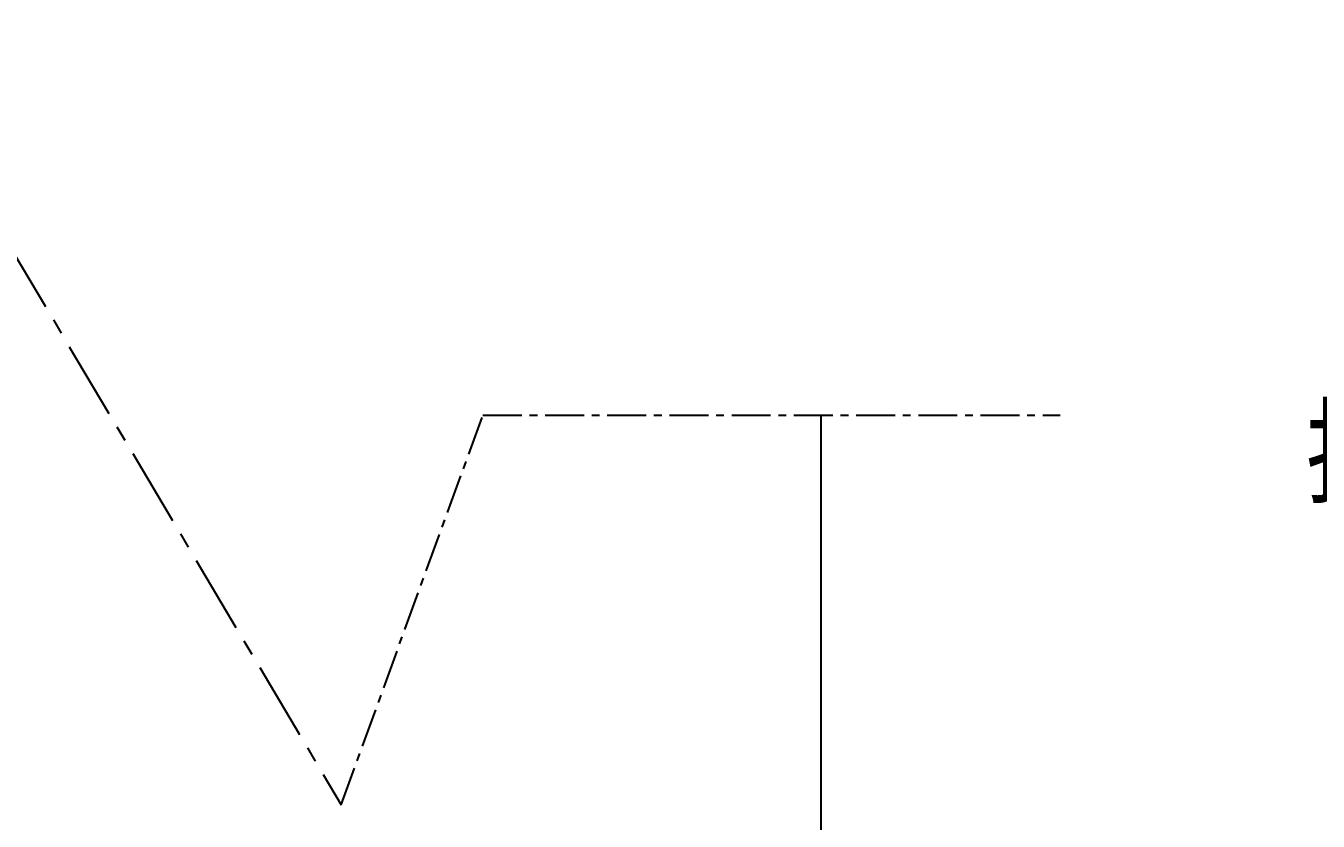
# Model space of a CAD drawing. Extents: x -1396510 to 1250330, y -1892470 to 1623980.
# Drawn here: x -1169235 to -1167124, y -54207 to -52908 of the extents above; entities that cross this region are included whole.
import ezdxf

# ---------------------------------------------------------------- set-up
doc = ezdxf.new("R2010")
doc.units = 0
doc.header["$LTSCALE"] = 1000
doc.header["$MEASUREMENT"] = 0
doc.linetypes.add('CENTER', pattern=[50.8, 31.75, -6.35, 6.35, -6.35])
doc.styles.get("Standard").update_dxf_attribs({"font": 'gbenor.shx', "bigfont": 'gbcbig.shx'})

msp = doc.modelspace()

# ---------------------------------------------------------------- linework, layer by layer
at = {"color": 7, "linetype": 'CENTER', "ltscale": 0.004}
msp.add_line((-1169474.9, -52907.7), (-1168719.7, -54180.3), dxfattribs=at)
at = {"color": 7, "linetype": 'CENTER', "ltscale": 0.002}
for p, q in [((-1168719.7, -54180.3), (-1168488.2, -53544)), ((-1168488.2, -53544), (-1167545.6, -53544))]:
    msp.add_line(p, q, dxfattribs=at)
at = {"linetype": 'Continuous'}
msp.add_line((-1167935.9, -55113.1), (-1167935.9, -53544), dxfattribs=at)

# ---------------------------------------------------------------- texts
at = {"insert": (-1167144.2, -53533.9), "char_height": 139.392, "attachment_point": 1}
msp.add_mtext('{\\fSimHei|b0|i0|c134|p2;\\W0.8;抗震连接座B}', dxfattribs=at)

doc.saveas('drawing.dxf')
